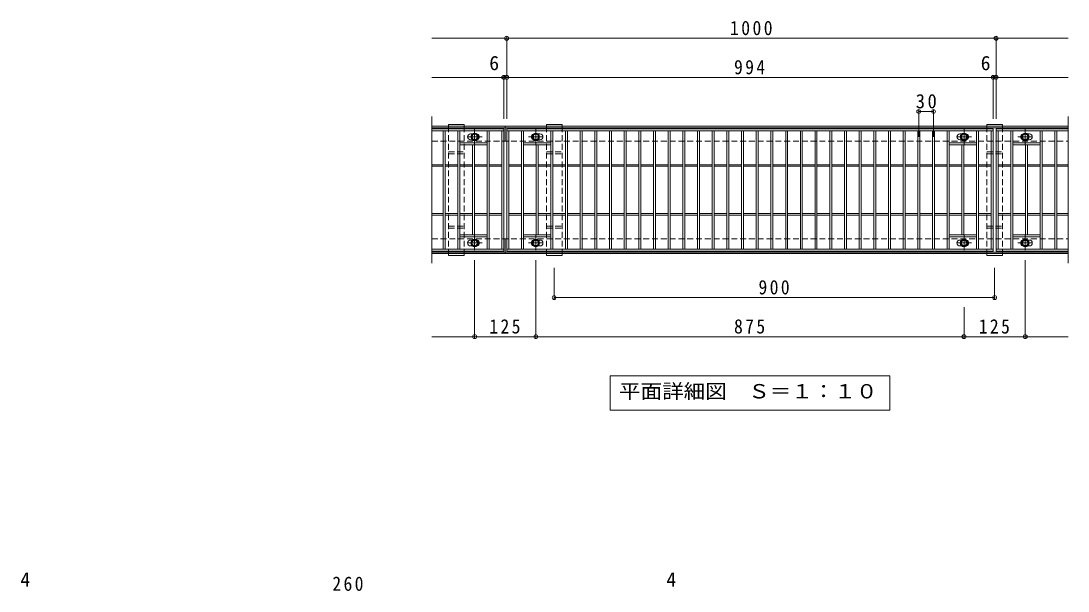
# Model space of a CAD drawing. Units: millimetres at full size, with parts at other scales. Extents: x -348 to 403, y -392 to 305.
# Drawn here: x -286.9 to 141, y 71.8 to 304.9 of the extents above; entities that cross this region are included whole.
import ezdxf
from ezdxf.enums import TextEntityAlignment as Align

# ---------------------------------------------------------------- set-up
doc = ezdxf.new("R2010")
doc.units = ezdxf.units.MM
doc.header["$LTSCALE"] = 2
doc.header["$PDMODE"] = 32
doc.header["$PDSIZE"] = 1.6
doc.linetypes.add('CHAIN1', pattern=[8, 5, -1, 1, -1])
doc.linetypes.add('DASHED1', pattern=[1.8, 1.2, -0.6])
for name, color, linetype, lineweight in [('C-1_躯体', 2, 'Continuous', 9), ('C-2_仕上', 3, 'Continuous', 9), ('C-4_文字', 7, 'Continuous', 9), ('C-5_建具', 7, 'Continuous', 9), ('C-8_ハッチ', 3, 'DASHED1', 9), ('C-B_衛生陶器', 2, 'Continuous', 9), ('D-4_文字', 7, 'Continuous', 9)]:
    doc.layers.add(name, color=color, linetype=linetype, lineweight=lineweight)
doc.styles.add('ＭＳ ゴシック', font='')
doc.styles.get('ＭＳ ゴシック').set_extended_font_data('MS Gothic')

msp = doc.modelspace()

# ---------------------------------------------------------------- linework, layer by layer
at = {"layer": 'C-1_躯体'}
for p, q in [((-119.021, 261.786), (140.979, 261.786)), ((-119.021, 261.186), (140.979, 261.186)), ((-89.021, 261.786), (-89.021, 255.786)), ((-89.021, 215.786), (-89.021, 209.786)), ((-119.021, 210.386), (140.979, 210.386)), ((-119.021, 209.786), (140.979, 209.786))]:
    msp.add_line(p, q, dxfattribs=at)
at = {"layer": 'C-1_躯体', "linetype": 'DASHED1'}
for p, q in [((-119.021, 255.786), (140.979, 255.786)), ((-119.021, 215.786), (140.979, 215.786))]:
    msp.add_line(p, q, dxfattribs=at)
at = {"layer": 'C-2_仕上'}
for p, q in [((-119.021, 265.786), (-119.021, 205.786)), ((140.979, 265.786), (140.979, 205.786)), ((-119.021, 260.786), (-89.621, 260.786)), ((-119.021, 259.986), (-89.621, 259.986)), ((-114.421, 211.586), (-114.421, 259.986)), ((-113.621, 211.586), (-113.621, 259.986)), ((-108.421, 211.586), (-108.421, 259.986)), ((-107.621, 211.586), (-107.621, 259.986)), ((-103.221, 258.686), (-102.502, 258.686)), ((-96.421, 211.586), (-96.421, 259.986)), ((-95.621, 211.586), (-95.621, 259.986)), ((-90.421, 259.986), (-90.421, 211.586)), ((-89.621, 210.786), (-89.621, 260.786)), ((-88.421, 260.786), (110.379, 260.786)), ((-88.421, 210.786), (-88.421, 260.786)), ((-88.421, 259.986), (110.379, 259.986)), ((-87.621, 211.586), (-87.621, 259.986)), ((-82.421, 211.586), (-82.421, 259.986)), ((-81.621, 211.586), (-81.621, 259.986)), ((-75.54, 258.686), (-74.821, 258.686)), ((-70.421, 211.586), (-70.421, 259.986)), ((-69.621, 211.586), (-69.621, 259.986)), ((-64.421, 211.586), (-64.421, 259.986)), ((-63.621, 211.586), (-63.621, 259.986)), ((-58.421, 211.586), (-58.421, 259.986)), ((-57.621, 211.586), (-57.621, 259.986)), ((-52.421, 211.586), (-52.421, 259.986)), ((-51.621, 211.586), (-51.621, 259.986)), ((-46.421, 211.586), (-46.421, 259.986)), ((-45.621, 211.586), (-45.621, 259.986)), ((-40.421, 211.586), (-40.421, 259.986)), ((-39.621, 211.586), (-39.621, 259.986)), ((-34.421, 211.586), (-34.421, 259.986)), ((-33.621, 211.586), (-33.621, 259.986)), ((-28.421, 211.586), (-28.421, 259.986)), ((-27.621, 211.586), (-27.621, 259.986)), ((-22.421, 211.586), (-22.421, 259.986)), ((-21.621, 211.586), (-21.621, 259.986)), ((-16.421, 211.586), (-16.421, 259.986)), ((-15.621, 211.586), (-15.621, 259.986)), ((-10.421, 211.586), (-10.421, 259.986)), ((-9.621, 211.586), (-9.621, 259.986)), ((-4.421, 211.586), (-4.421, 259.986)), ((-3.621, 211.586), (-3.621, 259.986)), ((1.579, 211.586), (1.579, 259.986)), ((2.379, 211.586), (2.379, 259.986)), ((7.579, 211.586), (7.579, 259.986)), ((8.379, 211.586), (8.379, 259.986)), ((13.579, 211.586), (13.579, 259.986)), ((14.379, 211.586), (14.379, 259.986)), ((19.579, 211.586), (19.579, 259.986)), ((20.379, 211.586), (20.379, 259.986)), ((25.579, 211.586), (25.579, 259.986)), ((26.379, 211.586), (26.379, 259.986)), ((31.579, 211.586), (31.579, 259.986)), ((32.379, 211.586), (32.379, 259.986)), ((37.579, 211.586), (37.579, 259.986)), ((38.379, 211.586), (38.379, 259.986)), ((43.579, 211.586), (43.579, 259.986)), ((44.379, 211.586), (44.379, 259.986)), ((49.579, 211.586), (49.579, 259.986)), ((50.379, 211.586), (50.379, 259.986)), ((55.579, 211.586), (55.579, 259.986)), ((56.379, 211.586), (56.379, 259.986)), ((61.579, 211.586), (61.579, 259.986)), ((62.379, 211.586), (62.379, 259.986)), ((67.579, 211.586), (67.579, 259.986)), ((68.379, 211.586), (68.379, 259.986)), ((73.579, 211.586), (73.579, 259.986)), ((74.379, 211.586), (74.379, 259.986)), ((79.579, 211.586), (79.579, 259.986)), ((80.379, 211.586), (80.379, 259.986)), ((85.579, 211.586), (85.579, 259.986)), ((86.379, 211.586), (86.379, 259.986)), ((91.579, 211.586), (91.579, 259.986)), ((92.379, 211.586), (92.379, 259.986)), ((96.779, 258.686), (97.498, 258.686)), ((103.579, 211.586), (103.579, 259.986)), ((104.379, 211.586), (104.379, 259.986)), ((109.579, 259.986), (109.579, 211.586)), ((110.379, 210.786), (110.379, 260.786)), ((111.579, 260.786), (111.579, 210.786)), ((111.579, 260.786), (140.979, 260.786)), ((111.579, 259.986), (140.979, 259.986)), ((112.379, 211.586), (112.379, 259.986)), ((117.579, 211.586), (117.579, 259.986)), ((118.379, 211.586), (118.379, 259.986)), ((124.46, 258.686), (125.179, 258.686)), ((129.579, 211.586), (129.579, 259.986)), ((130.379, 211.586), (130.379, 259.986)), ((135.579, 211.586), (135.579, 259.986)), ((136.379, 211.586), (136.379, 259.986)), ((-96.421, 254.986), (-107.621, 254.986)), ((-96.421, 254.186), (-107.621, 254.186)), ((-102.502, 256.286), (-103.221, 256.286)), ((-102.421, 217.386), (-102.421, 254.186)), ((-101.621, 217.386), (-101.621, 254.186)), ((-81.621, 254.986), (-70.421, 254.986)), ((-81.621, 254.186), (-70.421, 254.186)), ((-76.421, 217.386), (-76.421, 254.186)), ((-75.621, 217.386), (-75.621, 254.186)), ((-74.821, 256.286), (-75.54, 256.286)), ((103.579, 254.986), (92.379, 254.986)), ((103.579, 254.186), (92.379, 254.186)), ((97.498, 256.286), (96.779, 256.286)), ((97.579, 217.386), (97.579, 254.186)), ((98.379, 217.386), (98.379, 254.186)), ((118.379, 254.986), (129.579, 254.986)), ((118.379, 254.186), (129.579, 254.186)), ((123.579, 217.386), (123.579, 254.186)), ((124.379, 217.386), (124.379, 254.186)), ((125.179, 256.286), (124.46, 256.286)), ((-119.021, 246.086), (-114.421, 246.086)), ((-119.021, 245.486), (-114.421, 245.486)), ((-113.621, 246.086), (-108.421, 246.086)), ((-113.621, 245.486), (-108.421, 245.486)), ((-107.621, 246.086), (-102.421, 246.086)), ((-107.621, 245.486), (-102.421, 245.486)), ((-101.621, 246.086), (-96.421, 246.086)), ((-101.621, 245.486), (-96.421, 245.486)), ((-95.621, 246.086), (-90.421, 246.086)), ((-95.621, 245.486), (-90.421, 245.486)), ((-87.621, 246.086), (-82.421, 246.086)), ((-87.621, 245.486), (-82.421, 245.486)), ((-81.621, 246.086), (-76.421, 246.086)), ((-81.621, 245.486), (-76.421, 245.486)), ((-75.621, 246.086), (-70.421, 246.086)), ((-75.621, 245.486), (-70.421, 245.486)), ((-69.621, 246.086), (-64.421, 246.086)), ((-69.621, 245.486), (-64.421, 245.486)), ((-63.621, 246.086), (-58.421, 246.086)), ((-63.621, 245.486), (-58.421, 245.486)), ((-57.621, 246.086), (-52.421, 246.086)), ((-57.621, 245.486), (-52.421, 245.486)), ((-51.621, 246.086), (-46.421, 246.086)), ((-51.621, 245.486), (-46.421, 245.486)), ((-45.621, 246.086), (-40.421, 246.086)), ((-45.621, 245.486), (-40.421, 245.486)), ((-39.621, 246.086), (-34.421, 246.086)), ((-39.621, 245.486), (-34.421, 245.486)), ((-33.621, 246.086), (-28.421, 246.086)), ((-33.621, 245.486), (-28.421, 245.486)), ((-27.621, 246.086), (-22.421, 246.086)), ((-27.621, 245.486), (-22.421, 245.486)), ((-21.621, 246.086), (-16.421, 246.086)), ((-21.621, 245.486), (-16.421, 245.486)), ((-15.621, 246.086), (-10.421, 246.086)), ((-15.621, 245.486), (-10.421, 245.486)), ((-9.621, 246.086), (-4.421, 246.086)), ((-9.621, 245.486), (-4.421, 245.486)), ((-3.621, 246.086), (1.579, 246.086)), ((-3.621, 245.486), (1.579, 245.486)), ((2.379, 246.086), (7.579, 246.086)), ((2.379, 245.486), (7.579, 245.486)), ((8.379, 246.086), (13.579, 246.086)), ((8.379, 245.486), (13.579, 245.486)), ((14.379, 246.086), (19.579, 246.086)), ((14.379, 245.486), (19.579, 245.486)), ((20.379, 246.086), (25.579, 246.086)), ((20.379, 245.486), (25.579, 245.486)), ((26.379, 246.086), (31.579, 246.086)), ((26.379, 245.486), (31.579, 245.486)), ((32.379, 246.086), (37.579, 246.086)), ((32.379, 245.486), (37.579, 245.486)), ((38.379, 246.086), (43.579, 246.086)), ((38.379, 245.486), (43.579, 245.486)), ((44.379, 246.086), (49.579, 246.086)), ((44.379, 245.486), (49.579, 245.486)), ((50.379, 246.086), (55.579, 246.086)), ((50.379, 245.486), (55.579, 245.486)), ((56.379, 246.086), (61.579, 246.086)), ((56.379, 245.486), (61.579, 245.486)), ((62.379, 246.086), (67.579, 246.086)), ((62.379, 245.486), (67.579, 245.486)), ((68.379, 246.086), (73.579, 246.086)), ((68.379, 245.486), (73.579, 245.486)), ((74.379, 246.086), (79.579, 246.086)), ((74.379, 245.486), (79.579, 245.486)), ((80.379, 246.086), (85.579, 246.086)), ((80.379, 245.486), (85.579, 245.486)), ((86.379, 246.086), (91.579, 246.086)), ((86.379, 245.486), (91.579, 245.486)), ((92.379, 246.086), (97.579, 246.086)), ((92.379, 245.486), (97.579, 245.486)), ((98.379, 246.086), (103.579, 246.086)), ((98.379, 245.486), (103.579, 245.486)), ((104.379, 246.086), (109.579, 246.086)), ((104.379, 245.486), (109.579, 245.486)), ((112.379, 246.086), (117.579, 246.086)), ((112.379, 245.486), (117.579, 245.486)), ((118.379, 246.086), (123.579, 246.086)), ((118.379, 245.486), (123.579, 245.486)), ((124.379, 246.086), (129.579, 246.086)), ((124.379, 245.486), (129.579, 245.486)), ((130.379, 246.086), (135.579, 246.086)), ((130.379, 245.486), (135.579, 245.486)), ((136.379, 246.086), (140.979, 246.086)), ((136.379, 245.486), (140.979, 245.486)), ((-119.021, 226.086), (-114.421, 226.086)), ((-119.021, 225.486), (-114.421, 225.486)), ((-113.621, 226.086), (-108.421, 226.086)), ((-113.621, 225.486), (-108.421, 225.486)), ((-107.621, 226.086), (-102.421, 226.086)), ((-107.621, 225.486), (-102.421, 225.486)), ((-101.621, 226.086), (-96.421, 226.086)), ((-101.621, 225.486), (-96.421, 225.486)), ((-95.621, 226.086), (-90.421, 226.086)), ((-95.621, 225.486), (-90.421, 225.486)), ((-87.621, 226.086), (-82.421, 226.086)), ((-87.621, 225.486), (-82.421, 225.486)), ((-81.621, 226.086), (-76.421, 226.086)), ((-81.621, 225.486), (-76.421, 225.486)), ((-75.621, 226.086), (-70.421, 226.086)), ((-75.621, 225.486), (-70.421, 225.486)), ((-69.621, 226.086), (-64.421, 226.086)), ((-69.621, 225.486), (-64.421, 225.486)), ((-63.621, 226.086), (-58.421, 226.086)), ((-63.621, 225.486), (-58.421, 225.486)), ((-57.621, 226.086), (-52.421, 226.086)), ((-57.621, 225.486), (-52.421, 225.486)), ((-51.621, 226.086), (-46.421, 226.086)), ((-51.621, 225.486), (-46.421, 225.486)), ((-45.621, 226.086), (-40.421, 226.086)), ((-45.621, 225.486), (-40.421, 225.486)), ((-39.621, 226.086), (-34.421, 226.086)), ((-39.621, 225.486), (-34.421, 225.486)), ((-33.621, 226.086), (-28.421, 226.086)), ((-33.621, 225.486), (-28.421, 225.486)), ((-27.621, 226.086), (-22.421, 226.086)), ((-27.621, 225.486), (-22.421, 225.486)), ((-21.621, 226.086), (-16.421, 226.086)), ((-21.621, 225.486), (-16.421, 225.486)), ((-15.621, 226.086), (-10.421, 226.086)), ((-15.621, 225.486), (-10.421, 225.486)), ((-9.621, 226.086), (-4.421, 226.086)), ((-9.621, 225.486), (-4.421, 225.486)), ((-3.621, 226.086), (1.579, 226.086)), ((-3.621, 225.486), (1.579, 225.486)), ((2.379, 226.086), (7.579, 226.086)), ((2.379, 225.486), (7.579, 225.486)), ((8.379, 226.086), (13.579, 226.086)), ((8.379, 225.486), (13.579, 225.486)), ((14.379, 226.086), (19.579, 226.086)), ((14.379, 225.486), (19.579, 225.486)), ((20.379, 226.086), (25.579, 226.086)), ((20.379, 225.486), (25.579, 225.486)), ((26.379, 226.086), (31.579, 226.086)), ((26.379, 225.486), (31.579, 225.486)), ((32.379, 226.086), (37.579, 226.086)), ((32.379, 225.486), (37.579, 225.486)), ((38.379, 226.086), (43.579, 226.086)), ((38.379, 225.486), (43.579, 225.486)), ((44.379, 226.086), (49.579, 226.086)), ((44.379, 225.486), (49.579, 225.486)), ((50.379, 226.086), (55.579, 226.086)), ((50.379, 225.486), (55.579, 225.486)), ((56.379, 226.086), (61.579, 226.086)), ((56.379, 225.486), (61.579, 225.486)), ((62.379, 226.086), (67.579, 226.086)), ((62.379, 225.486), (67.579, 225.486)), ((68.379, 226.086), (73.579, 226.086)), ((68.379, 225.486), (73.579, 225.486)), ((74.379, 226.086), (79.579, 226.086)), ((74.379, 225.486), (79.579, 225.486)), ((80.379, 226.086), (85.579, 226.086)), ((80.379, 225.486), (85.579, 225.486)), ((86.379, 226.086), (91.579, 226.086)), ((86.379, 225.486), (91.579, 225.486)), ((92.379, 226.086), (97.579, 226.086)), ((92.379, 225.486), (97.579, 225.486)), ((98.379, 226.086), (103.579, 226.086)), ((98.379, 225.486), (103.579, 225.486)), ((104.379, 226.086), (109.579, 226.086)), ((104.379, 225.486), (109.579, 225.486)), ((112.379, 226.086), (117.579, 226.086)), ((112.379, 225.486), (117.579, 225.486)), ((118.379, 226.086), (123.579, 226.086)), ((118.379, 225.486), (123.579, 225.486)), ((124.379, 226.086), (129.579, 226.086)), ((124.379, 225.486), (129.579, 225.486)), ((130.379, 226.086), (135.579, 226.086)), ((130.379, 225.486), (135.579, 225.486)), ((136.379, 226.086), (140.979, 226.086)), ((136.379, 225.486), (140.979, 225.486)), ((-96.421, 217.386), (-107.621, 217.386)), ((-96.421, 216.586), (-107.621, 216.586)), ((-103.221, 215.286), (-102.502, 215.286)), ((-81.621, 217.386), (-70.421, 217.386)), ((-81.621, 216.586), (-70.421, 216.586)), ((-75.54, 215.286), (-74.821, 215.286)), ((103.579, 217.386), (92.379, 217.386)), ((103.579, 216.586), (92.379, 216.586)), ((96.779, 215.286), (97.498, 215.286)), ((118.379, 217.386), (129.579, 217.386)), ((118.379, 216.586), (129.579, 216.586)), ((124.46, 215.286), (125.179, 215.286)), ((-89.621, 211.586), (-119.021, 211.586)), ((-89.621, 210.786), (-119.021, 210.786)), ((-102.502, 212.886), (-103.221, 212.886)), ((110.379, 211.586), (-88.421, 211.586)), ((110.379, 210.786), (-88.421, 210.786)), ((-74.821, 212.886), (-75.54, 212.886)), ((97.498, 212.886), (96.779, 212.886)), ((140.979, 211.586), (111.579, 211.586)), ((140.979, 210.786), (111.579, 210.786)), ((125.179, 212.886), (124.46, 212.886))]:
    msp.add_line(p, q, dxfattribs=at)
for centre, start, end in [((-103.221, 257.486), 90, 180), ((-103.221, 257.486), 180, 270), ((-100.821, 257.486), 0, 73.66518), ((-100.821, 257.486), 286.33482, 0), ((-77.221, 257.486), 106.33482, 180), ((-77.221, 257.486), 180, 253.66518), ((-74.821, 257.486), 0, 90), ((-74.821, 257.486), 270, 0), ((96.779, 257.486), 90, 180), ((96.779, 257.486), 180, 270), ((99.179, 257.486), 0, 73.66518), ((99.179, 257.486), 286.33482, 0), ((122.779, 257.486), 106.33482, 180), ((122.779, 257.486), 180, 253.66518), ((125.179, 257.486), 0, 90), ((125.179, 257.486), 270, 0), ((-103.221, 214.086), 90, 180), ((-103.221, 214.086), 180, 270), ((-100.821, 214.086), 0, 73.66518), ((-100.821, 214.086), 286.33482, 0), ((-77.221, 214.086), 106.33482, 180), ((-77.221, 214.086), 180, 253.66518), ((-74.821, 214.086), 0, 90), ((-74.821, 214.086), 270, 0), ((96.779, 214.086), 90, 180), ((96.779, 214.086), 180, 270), ((99.179, 214.086), 0, 73.66518), ((99.179, 214.086), 286.33482, 0), ((122.779, 214.086), 106.33482, 180), ((122.779, 214.086), 180, 253.66518), ((125.179, 214.086), 0, 90), ((125.179, 214.086), 270, 0)]:
    msp.add_arc(centre, 1.2, start, end, dxfattribs=at)
at = {"layer": 'C-4_文字'}
for p, q in [((-119.021, 297.786), (-88.421, 297.786)), ((-88.421, 298.386), (-88.421, 264.786)), ((-88.421, 297.786), (111.579, 297.786)), ((111.579, 298.386), (111.579, 264.786)), ((111.579, 297.786), (140.979, 297.786)), ((-119.021, 281.786), (-89.621, 281.786)), ((-89.621, 282.386), (-89.621, 264.786)), ((-89.621, 281.786), (-88.421, 281.786)), ((-88.421, 281.786), (110.379, 281.786)), ((110.379, 282.386), (110.379, 264.786)), ((110.379, 281.786), (111.579, 281.786)), ((111.579, 281.786), (140.979, 281.786)), ((79.979, 268.446), (79.979, 257.439)), ((79.979, 267.846), (85.979, 267.846)), ((85.979, 268.446), (85.979, 257.439)), ((-101.521, 175.186), (-101.521, 207.086)), ((-76.521, 175.186), (-76.521, 207.086)), ((123.479, 175.186), (123.479, 207.086)), ((-69.021, 191.186), (-69.021, 203.986)), ((110.979, 191.186), (110.979, 203.986)), ((-69.021, 191.786), (110.979, 191.786)), ((98.479, 175.186), (98.479, 187.786)), ((-101.521, 175.786), (-119.021, 175.786)), ((-101.521, 175.786), (-76.521, 175.786)), ((-76.521, 175.786), (98.479, 175.786)), ((98.479, 175.786), (123.479, 175.786)), ((123.479, 175.786), (140.979, 175.786))]:
    msp.add_line(p, q, dxfattribs=at)
for p in [(-88.421, 297.786), (111.579, 297.786), (-89.621, 281.786), (-88.421, 281.786), (110.379, 281.786), (111.579, 281.786), (79.979, 267.846), (85.979, 267.846), (-69.021, 191.786), (110.979, 191.786), (-101.521, 175.786), (-76.521, 175.786), (98.479, 175.786), (123.479, 175.786)]:
    msp.add_point(p, dxfattribs=at)
at = {"layer": 'C-5_建具'}
for p, q in [((-46.121, 159.786), (68.079, 159.786)), ((-46.121, 159.786), (-46.121, 145.786)), ((68.079, 159.786), (68.079, 145.786)), ((-46.121, 145.786), (68.079, 145.786))]:
    msp.add_line(p, q, dxfattribs=at)
at = {"layer": 'C-8_ハッチ', "linetype": 'Continuous'}
for p, q in [((-112.221, 262.586), (-112.221, 261.786)), ((-112.221, 262.586), (-105.821, 262.586)), ((-105.821, 262.586), (-105.821, 261.786)), ((-72.221, 262.586), (-72.221, 261.786)), ((-72.221, 262.586), (-65.821, 262.586)), ((-65.821, 262.586), (-65.821, 261.786)), ((107.779, 262.586), (107.779, 261.786)), ((107.779, 262.586), (114.179, 262.586)), ((114.179, 262.586), (114.179, 261.786)), ((-112.221, 209.786), (-112.221, 208.986)), ((-105.821, 209.786), (-105.821, 208.986)), ((-72.221, 209.786), (-72.221, 208.986)), ((-65.821, 209.786), (-65.821, 208.986)), ((107.779, 209.786), (107.779, 208.986)), ((114.179, 209.786), (114.179, 208.986)), ((-112.221, 208.986), (-105.821, 208.986)), ((-72.221, 208.986), (-65.821, 208.986)), ((107.779, 208.986), (114.179, 208.986))]:
    msp.add_line(p, q, dxfattribs=at)
at = {"layer": 'C-8_ハッチ'}
for p, q in [((-112.221, 261.786), (-112.221, 209.786)), ((-112.221, 261.786), (-105.821, 261.786)), ((-105.821, 261.786), (-105.821, 209.786)), ((-72.221, 261.786), (-72.221, 209.786)), ((-72.221, 261.786), (-65.821, 261.786)), ((-65.821, 261.786), (-65.821, 209.786)), ((107.779, 261.786), (107.779, 209.786)), ((107.779, 261.786), (114.179, 261.786)), ((114.179, 261.786), (114.179, 209.786)), ((-112.221, 251.386), (-105.821, 251.386)), ((-112.221, 250.586), (-105.821, 250.586)), ((-72.221, 251.386), (-65.821, 251.386)), ((-72.221, 250.586), (-65.821, 250.586)), ((107.779, 251.386), (114.179, 251.386)), ((107.779, 250.586), (114.179, 250.586)), ((-112.221, 220.986), (-105.821, 220.986)), ((-112.221, 220.186), (-105.821, 220.186)), ((-72.221, 220.986), (-65.821, 220.986)), ((-72.221, 220.186), (-65.821, 220.186)), ((107.779, 220.986), (114.179, 220.986)), ((107.779, 220.186), (114.179, 220.186)), ((-112.221, 209.786), (-105.821, 209.786)), ((-72.221, 209.786), (-65.821, 209.786)), ((107.779, 209.786), (114.179, 209.786))]:
    msp.add_line(p, q, dxfattribs=at)
at = {"layer": 'C-B_衛生陶器', "color": 7, "linetype": 'CHAIN1'}
for p, q in [((-104.521, 257.486), (-98.521, 257.486)), ((-101.521, 254.486), (-101.521, 260.486)), ((-79.521, 257.486), (-73.521, 257.486)), ((-76.521, 254.486), (-76.521, 260.486)), ((95.479, 257.486), (101.479, 257.486)), ((98.479, 254.486), (98.479, 260.486)), ((120.479, 257.486), (126.479, 257.486)), ((123.479, 254.486), (123.479, 260.486)), ((-104.521, 214.086), (-98.521, 214.086)), ((-101.521, 211.086), (-101.521, 217.086)), ((-79.521, 214.086), (-73.521, 214.086)), ((-76.521, 211.086), (-76.521, 217.086)), ((95.479, 214.086), (101.479, 214.086)), ((98.479, 211.086), (98.479, 217.086)), ((120.479, 214.086), (126.479, 214.086)), ((123.479, 211.086), (123.479, 217.086))]:
    msp.add_line(p, q, dxfattribs=at)
at = {"layer": 'C-B_衛生陶器'}
for points in [[(-102.82, 256.736), (-101.521, 255.986), (-100.222, 256.736), (-100.222, 258.236), (-101.521, 258.986), (-102.82, 258.236)], [(-77.82, 256.736), (-76.521, 255.986), (-75.222, 256.736), (-75.222, 258.236), (-76.521, 258.986), (-77.82, 258.236)], [(97.18, 256.736), (98.479, 255.986), (99.778, 256.736), (99.778, 258.236), (98.479, 258.986), (97.18, 258.236)], [(122.18, 256.736), (123.479, 255.986), (124.778, 256.736), (124.778, 258.236), (123.479, 258.986), (122.18, 258.236)], [(-102.82, 213.336), (-101.521, 212.586), (-100.222, 213.336), (-100.222, 214.836), (-101.521, 215.586), (-102.82, 214.836)], [(-77.82, 213.336), (-76.521, 212.586), (-75.222, 213.336), (-75.222, 214.836), (-76.521, 215.586), (-77.82, 214.836)], [(97.18, 213.336), (98.479, 212.586), (99.778, 213.336), (99.778, 214.836), (98.479, 215.586), (97.18, 214.836)], [(122.18, 213.336), (123.479, 212.586), (124.778, 213.336), (124.778, 214.836), (123.479, 215.586), (122.18, 214.836)]]:
    msp.add_lwpolyline(points, close=True, dxfattribs=at)
for centre, radius in [((-101.521, 257.486), 1.55), ((-101.521, 257.486), 1.3), ((-101.521, 257.486), 1.1), ((-76.521, 257.486), 1.55), ((-76.521, 257.486), 1.3), ((-76.521, 257.486), 1.1), ((98.479, 257.486), 1.55), ((98.479, 257.486), 1.3), ((98.479, 257.486), 1.1), ((123.479, 257.486), 1.55), ((123.479, 257.486), 1.3), ((123.479, 257.486), 1.1), ((-101.521, 214.086), 1.55), ((-101.521, 214.086), 1.3), ((-101.521, 214.086), 1.1), ((-76.521, 214.086), 1.55), ((-76.521, 214.086), 1.3), ((-76.521, 214.086), 1.1), ((98.479, 214.086), 1.55), ((98.479, 214.086), 1.3), ((98.479, 214.086), 1.1), ((123.479, 214.086), 1.55), ((123.479, 214.086), 1.3), ((123.479, 214.086), 1.1)]:
    msp.add_circle(centre, radius, dxfattribs=at)

# ---------------------------------------------------------------- texts
at = {"layer": 'C-4_文字', "color": 2, "style": 'ＭＳ ゴシック'}
for p in [(-95.55, 282.986), (105.287, 282.986)]:
    msp.add_text('6', height=5.865, dxfattribs=at).set_placement(p, align=Align.BOTTOM_LEFT)
at = {"layer": 'C-4_文字', "color": 2, "char_height": 5.865, "attachment_point": 7, "style": 'ＭＳ ゴシック'}
for s, insert in [('\\T1.28;\\W0.9;1000', (2.829, 298.986)), ('\\T1.27;\\W0.9;994', (4.479, 282.986)), ('\\T1.27;\\W0.95;30', (78.729, 269.046)), ('\\T1.27;\\W0.9;900', (14.479, 192.986)), ('\\T1.27;\\W0.9;125', (-95.521, 176.986)), ('\\T1.27;\\W0.9;875', (4.479, 176.986)), ('\\T1.27;\\W0.9;125', (104.479, 176.986))]:
    msp.add_mtext(s, dxfattribs=dict(at, insert=insert))
at = {"layer": 'C-5_建具', "color": 2, "style": 'ＭＳ ゴシック', "width": 1.1}
msp.add_text('平面詳細図\u3000Ｓ＝１：１０', height=5.865, dxfattribs=at).set_placement((-42.521, 148.786), align=Align.BOTTOM_LEFT)
at = {"layer": 'D-4_文字', "color": 2, "style": 'ＭＳ ゴシック'}
for p in [(-287.179, 71.778), (-23.179, 71.778)]:
    msp.add_text('4', height=5.865, dxfattribs=at).set_placement(p, align=Align.BOTTOM_LEFT)
at = {"layer": 'D-4_文字', "color": 2, "insert": (-159.679, 71.778), "char_height": 5.865, "attachment_point": 7, "style": 'ＭＳ ゴシック'}
msp.add_mtext('\\T1.27;\\W0.9;260', dxfattribs=at)

doc.saveas('drawing.dxf')
